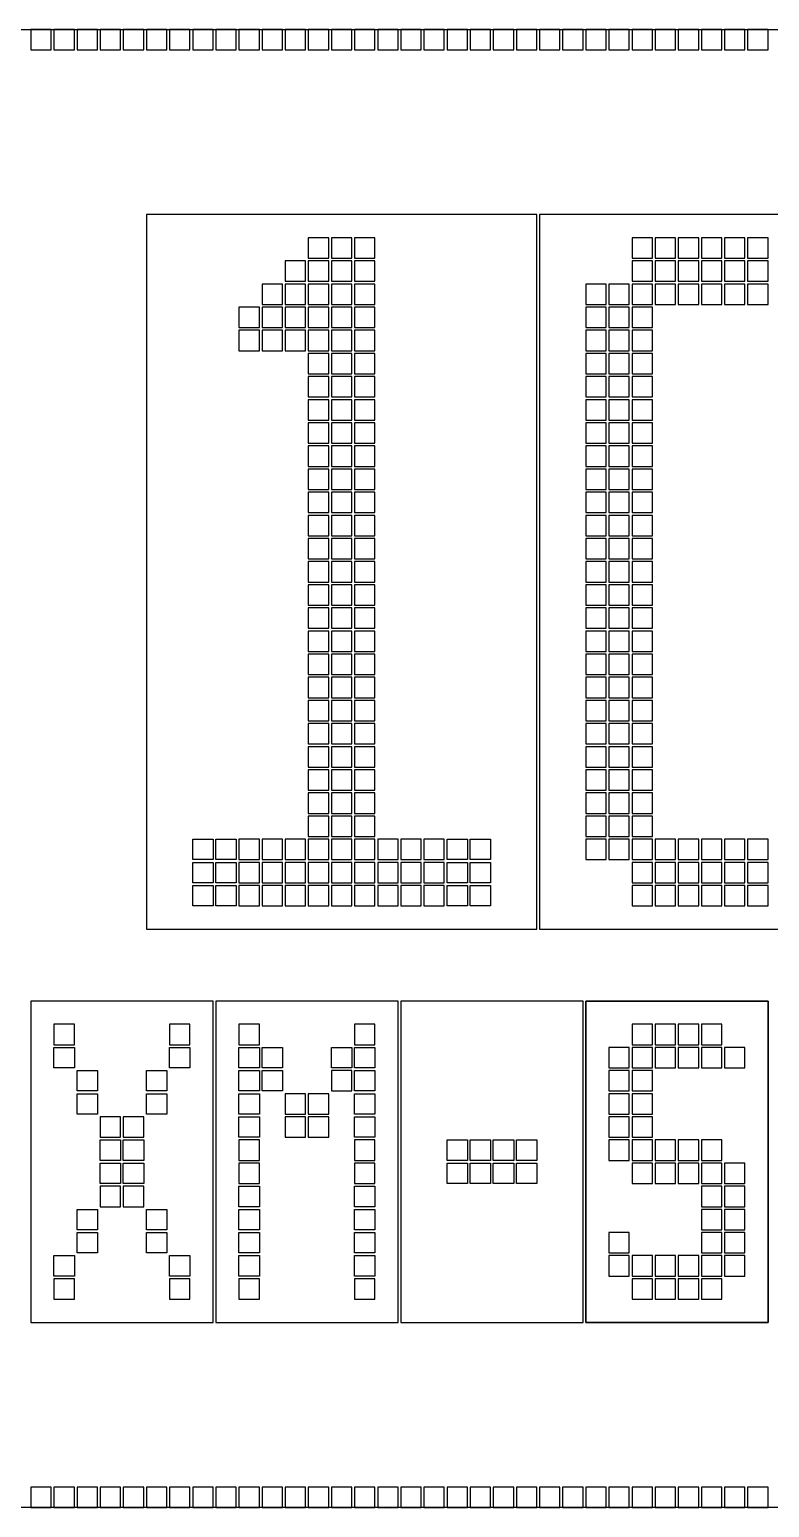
# Model space of a CAD drawing. Header units: inches. Extents: x 125 to 991, y -92 to 487.
# Drawn here: x 866.38 to 871.82, y 475.73 to 486.59 of the extents above; entities that cross this region are included whole.
import ezdxf

# ---------------------------------------------------------------- set-up
doc = ezdxf.new("R2010")
doc.units = ezdxf.units.IN

msp = doc.modelspace()

# ---------------------------------------------------------------- linework, layer by layer
msp.add_lwpolyline([(855.507, 486.592), (877.247, 486.592), (877.247, 475.732), (855.507, 475.732)], close=True)
at = {"color": 2}
for points in [[(866.387, 486.442), (866.537, 486.442), (866.537, 486.592), (866.387, 486.592)], [(866.557, 486.442), (866.707, 486.442), (866.707, 486.592), (866.557, 486.592)], [(866.727, 486.442), (866.877, 486.442), (866.877, 486.592), (866.727, 486.592)], [(866.897, 486.442), (867.047, 486.442), (867.047, 486.592), (866.897, 486.592)], [(867.067, 486.442), (867.217, 486.442), (867.217, 486.592), (867.067, 486.592)], [(867.237, 486.442), (867.387, 486.442), (867.387, 486.592), (867.237, 486.592)], [(867.407, 486.442), (867.557, 486.442), (867.557, 486.592), (867.407, 486.592)], [(867.577, 486.442), (867.727, 486.442), (867.727, 486.592), (867.577, 486.592)], [(867.747, 486.442), (867.897, 486.442), (867.897, 486.592), (867.747, 486.592)], [(867.917, 486.442), (868.067, 486.442), (868.067, 486.592), (867.917, 486.592)], [(868.087, 486.442), (868.237, 486.442), (868.237, 486.592), (868.087, 486.592)], [(868.257, 486.442), (868.407, 486.442), (868.407, 486.592), (868.257, 486.592)], [(868.427, 486.442), (868.577, 486.442), (868.577, 486.592), (868.427, 486.592)], [(868.597, 486.442), (868.747, 486.442), (868.747, 486.592), (868.597, 486.592)], [(868.767, 486.442), (868.917, 486.442), (868.917, 486.592), (868.767, 486.592)], [(868.937, 486.442), (869.087, 486.442), (869.087, 486.592), (868.937, 486.592)], [(869.107, 486.442), (869.257, 486.442), (869.257, 486.592), (869.107, 486.592)], [(869.277, 486.442), (869.427, 486.442), (869.427, 486.592), (869.277, 486.592)], [(869.447, 486.442), (869.597, 486.442), (869.597, 486.592), (869.447, 486.592)], [(869.617, 486.442), (869.767, 486.442), (869.767, 486.592), (869.617, 486.592)], [(869.787, 486.442), (869.937, 486.442), (869.937, 486.592), (869.787, 486.592)], [(869.957, 486.442), (870.107, 486.442), (870.107, 486.592), (869.957, 486.592)], [(870.127, 486.442), (870.277, 486.442), (870.277, 486.592), (870.127, 486.592)], [(870.297, 486.442), (870.447, 486.442), (870.447, 486.592), (870.297, 486.592)], [(870.467, 486.442), (870.617, 486.442), (870.617, 486.592), (870.467, 486.592)], [(870.637, 486.442), (870.787, 486.442), (870.787, 486.592), (870.637, 486.592)], [(870.807, 486.442), (870.957, 486.442), (870.957, 486.592), (870.807, 486.592)], [(870.977, 486.442), (871.127, 486.442), (871.127, 486.592), (870.977, 486.592)], [(871.147, 486.442), (871.297, 486.442), (871.297, 486.592), (871.147, 486.592)], [(871.317, 486.442), (871.467, 486.442), (871.467, 486.592), (871.317, 486.592)], [(871.487, 486.442), (871.637, 486.442), (871.637, 486.592), (871.487, 486.592)], [(871.657, 486.442), (871.807, 486.442), (871.807, 486.592), (871.657, 486.592)], [(868.427, 484.912), (868.577, 484.912), (868.577, 485.062), (868.427, 485.062)], [(868.597, 484.912), (868.747, 484.912), (868.747, 485.062), (868.597, 485.062)], [(868.767, 484.912), (868.917, 484.912), (868.917, 485.062), (868.767, 485.062)], [(870.807, 484.912), (870.957, 484.912), (870.957, 485.062), (870.807, 485.062)], [(870.977, 484.912), (871.127, 484.912), (871.127, 485.062), (870.977, 485.062)], [(871.147, 484.912), (871.297, 484.912), (871.297, 485.062), (871.147, 485.062)], [(871.317, 484.912), (871.467, 484.912), (871.467, 485.062), (871.317, 485.062)], [(871.487, 484.912), (871.637, 484.912), (871.637, 485.062), (871.487, 485.062)], [(871.657, 484.912), (871.807, 484.912), (871.807, 485.062), (871.657, 485.062)], [(868.257, 484.742), (868.407, 484.742), (868.407, 484.892), (868.257, 484.892)], [(868.427, 484.742), (868.577, 484.742), (868.577, 484.892), (868.427, 484.892)], [(868.597, 484.742), (868.747, 484.742), (868.747, 484.892), (868.597, 484.892)], [(868.767, 484.742), (868.917, 484.742), (868.917, 484.892), (868.767, 484.892)], [(870.807, 484.742), (870.957, 484.742), (870.957, 484.892), (870.807, 484.892)], [(870.977, 484.742), (871.127, 484.742), (871.127, 484.892), (870.977, 484.892)], [(871.147, 484.742), (871.297, 484.742), (871.297, 484.892), (871.147, 484.892)], [(871.317, 484.742), (871.467, 484.742), (871.467, 484.892), (871.317, 484.892)], [(871.487, 484.742), (871.637, 484.742), (871.637, 484.892), (871.487, 484.892)], [(871.657, 484.742), (871.807, 484.742), (871.807, 484.892), (871.657, 484.892)], [(868.087, 484.572), (868.237, 484.572), (868.237, 484.722), (868.087, 484.722)], [(868.257, 484.572), (868.407, 484.572), (868.407, 484.722), (868.257, 484.722)], [(868.427, 484.572), (868.577, 484.572), (868.577, 484.722), (868.427, 484.722)], [(868.597, 484.572), (868.747, 484.572), (868.747, 484.722), (868.597, 484.722)], [(868.767, 484.572), (868.917, 484.572), (868.917, 484.722), (868.767, 484.722)], [(870.467, 484.572), (870.617, 484.572), (870.617, 484.722), (870.467, 484.722)], [(870.637, 484.572), (870.787, 484.572), (870.787, 484.722), (870.637, 484.722)], [(870.807, 484.572), (870.957, 484.572), (870.957, 484.722), (870.807, 484.722)], [(870.977, 484.572), (871.127, 484.572), (871.127, 484.722), (870.977, 484.722)], [(871.147, 484.572), (871.297, 484.572), (871.297, 484.722), (871.147, 484.722)], [(871.317, 484.572), (871.467, 484.572), (871.467, 484.722), (871.317, 484.722)], [(871.487, 484.572), (871.637, 484.572), (871.637, 484.722), (871.487, 484.722)], [(871.657, 484.572), (871.807, 484.572), (871.807, 484.722), (871.657, 484.722)], [(867.917, 484.402), (868.067, 484.402), (868.067, 484.552), (867.917, 484.552)], [(868.087, 484.402), (868.237, 484.402), (868.237, 484.552), (868.087, 484.552)], [(868.257, 484.402), (868.407, 484.402), (868.407, 484.552), (868.257, 484.552)], [(868.427, 484.402), (868.577, 484.402), (868.577, 484.552), (868.427, 484.552)], [(868.597, 484.402), (868.747, 484.402), (868.747, 484.552), (868.597, 484.552)], [(868.767, 484.402), (868.917, 484.402), (868.917, 484.552), (868.767, 484.552)], [(870.467, 484.402), (870.617, 484.402), (870.617, 484.552), (870.467, 484.552)], [(870.637, 484.402), (870.787, 484.402), (870.787, 484.552), (870.637, 484.552)], [(870.807, 484.402), (870.957, 484.402), (870.957, 484.552), (870.807, 484.552)], [(867.917, 484.232), (868.067, 484.232), (868.067, 484.382), (867.917, 484.382)], [(868.087, 484.232), (868.237, 484.232), (868.237, 484.382), (868.087, 484.382)], [(868.257, 484.232), (868.407, 484.232), (868.407, 484.382), (868.257, 484.382)], [(868.427, 484.232), (868.577, 484.232), (868.577, 484.382), (868.427, 484.382)], [(868.597, 484.232), (868.747, 484.232), (868.747, 484.382), (868.597, 484.382)], [(868.767, 484.232), (868.917, 484.232), (868.917, 484.382), (868.767, 484.382)], [(870.467, 484.232), (870.617, 484.232), (870.617, 484.382), (870.467, 484.382)], [(870.637, 484.232), (870.787, 484.232), (870.787, 484.382), (870.637, 484.382)], [(870.807, 484.232), (870.957, 484.232), (870.957, 484.382), (870.807, 484.382)], [(868.427, 484.062), (868.577, 484.062), (868.577, 484.212), (868.427, 484.212)], [(868.597, 484.062), (868.747, 484.062), (868.747, 484.212), (868.597, 484.212)], [(868.767, 484.062), (868.917, 484.062), (868.917, 484.212), (868.767, 484.212)], [(870.467, 484.062), (870.617, 484.062), (870.617, 484.212), (870.467, 484.212)], [(870.637, 484.062), (870.787, 484.062), (870.787, 484.212), (870.637, 484.212)], [(870.807, 484.062), (870.957, 484.062), (870.957, 484.212), (870.807, 484.212)], [(868.427, 483.892), (868.577, 483.892), (868.577, 484.042), (868.427, 484.042)], [(868.597, 483.892), (868.747, 483.892), (868.747, 484.042), (868.597, 484.042)], [(868.767, 483.892), (868.917, 483.892), (868.917, 484.042), (868.767, 484.042)], [(870.467, 483.892), (870.617, 483.892), (870.617, 484.042), (870.467, 484.042)], [(870.637, 483.892), (870.787, 483.892), (870.787, 484.042), (870.637, 484.042)], [(870.807, 483.892), (870.957, 483.892), (870.957, 484.042), (870.807, 484.042)], [(868.427, 483.722), (868.577, 483.722), (868.577, 483.872), (868.427, 483.872)], [(868.597, 483.722), (868.747, 483.722), (868.747, 483.872), (868.597, 483.872)], [(868.767, 483.722), (868.917, 483.722), (868.917, 483.872), (868.767, 483.872)], [(870.467, 483.722), (870.617, 483.722), (870.617, 483.872), (870.467, 483.872)], [(870.637, 483.722), (870.787, 483.722), (870.787, 483.872), (870.637, 483.872)], [(870.807, 483.722), (870.957, 483.722), (870.957, 483.872), (870.807, 483.872)], [(868.427, 483.552), (868.577, 483.552), (868.577, 483.702), (868.427, 483.702)], [(868.597, 483.552), (868.747, 483.552), (868.747, 483.702), (868.597, 483.702)], [(868.767, 483.552), (868.917, 483.552), (868.917, 483.702), (868.767, 483.702)], [(870.467, 483.552), (870.617, 483.552), (870.617, 483.702), (870.467, 483.702)], [(870.637, 483.552), (870.787, 483.552), (870.787, 483.702), (870.637, 483.702)], [(870.807, 483.552), (870.957, 483.552), (870.957, 483.702), (870.807, 483.702)], [(868.427, 483.382), (868.577, 483.382), (868.577, 483.532), (868.427, 483.532)], [(868.597, 483.382), (868.747, 483.382), (868.747, 483.532), (868.597, 483.532)], [(868.767, 483.382), (868.917, 483.382), (868.917, 483.532), (868.767, 483.532)], [(870.467, 483.382), (870.617, 483.382), (870.617, 483.532), (870.467, 483.532)], [(870.637, 483.382), (870.787, 483.382), (870.787, 483.532), (870.637, 483.532)], [(870.807, 483.382), (870.957, 483.382), (870.957, 483.532), (870.807, 483.532)], [(868.427, 483.212), (868.577, 483.212), (868.577, 483.362), (868.427, 483.362)], [(868.597, 483.212), (868.747, 483.212), (868.747, 483.362), (868.597, 483.362)], [(868.767, 483.212), (868.917, 483.212), (868.917, 483.362), (868.767, 483.362)], [(870.467, 483.212), (870.617, 483.212), (870.617, 483.362), (870.467, 483.362)], [(870.637, 483.212), (870.787, 483.212), (870.787, 483.362), (870.637, 483.362)], [(870.807, 483.212), (870.957, 483.212), (870.957, 483.362), (870.807, 483.362)], [(868.427, 483.042), (868.577, 483.042), (868.577, 483.192), (868.427, 483.192)], [(868.597, 483.042), (868.747, 483.042), (868.747, 483.192), (868.597, 483.192)], [(868.767, 483.042), (868.917, 483.042), (868.917, 483.192), (868.767, 483.192)], [(870.467, 483.042), (870.617, 483.042), (870.617, 483.192), (870.467, 483.192)], [(870.637, 483.042), (870.787, 483.042), (870.787, 483.192), (870.637, 483.192)], [(870.807, 483.042), (870.957, 483.042), (870.957, 483.192), (870.807, 483.192)], [(868.427, 482.872), (868.577, 482.872), (868.577, 483.022), (868.427, 483.022)], [(868.597, 482.872), (868.747, 482.872), (868.747, 483.022), (868.597, 483.022)], [(868.767, 482.872), (868.917, 482.872), (868.917, 483.022), (868.767, 483.022)], [(870.467, 482.872), (870.617, 482.872), (870.617, 483.022), (870.467, 483.022)], [(870.637, 482.872), (870.787, 482.872), (870.787, 483.022), (870.637, 483.022)], [(870.807, 482.872), (870.957, 482.872), (870.957, 483.022), (870.807, 483.022)], [(868.427, 482.702), (868.577, 482.702), (868.577, 482.852), (868.427, 482.852)], [(868.597, 482.702), (868.747, 482.702), (868.747, 482.852), (868.597, 482.852)], [(868.767, 482.702), (868.917, 482.702), (868.917, 482.852), (868.767, 482.852)], [(870.467, 482.702), (870.617, 482.702), (870.617, 482.852), (870.467, 482.852)], [(870.637, 482.702), (870.787, 482.702), (870.787, 482.852), (870.637, 482.852)], [(870.807, 482.702), (870.957, 482.702), (870.957, 482.852), (870.807, 482.852)], [(868.427, 482.532), (868.577, 482.532), (868.577, 482.682), (868.427, 482.682)], [(868.597, 482.532), (868.747, 482.532), (868.747, 482.682), (868.597, 482.682)], [(868.767, 482.532), (868.917, 482.532), (868.917, 482.682), (868.767, 482.682)], [(870.467, 482.532), (870.617, 482.532), (870.617, 482.682), (870.467, 482.682)], [(870.637, 482.532), (870.787, 482.532), (870.787, 482.682), (870.637, 482.682)], [(870.807, 482.532), (870.957, 482.532), (870.957, 482.682), (870.807, 482.682)], [(868.427, 482.362), (868.577, 482.362), (868.577, 482.512), (868.427, 482.512)], [(868.597, 482.362), (868.747, 482.362), (868.747, 482.512), (868.597, 482.512)], [(868.767, 482.362), (868.917, 482.362), (868.917, 482.512), (868.767, 482.512)], [(870.467, 482.362), (870.617, 482.362), (870.617, 482.512), (870.467, 482.512)], [(870.637, 482.362), (870.787, 482.362), (870.787, 482.512), (870.637, 482.512)], [(870.807, 482.362), (870.957, 482.362), (870.957, 482.512), (870.807, 482.512)], [(868.427, 482.192), (868.577, 482.192), (868.577, 482.342), (868.427, 482.342)], [(868.597, 482.192), (868.747, 482.192), (868.747, 482.342), (868.597, 482.342)], [(868.767, 482.192), (868.917, 482.192), (868.917, 482.342), (868.767, 482.342)], [(870.467, 482.192), (870.617, 482.192), (870.617, 482.342), (870.467, 482.342)], [(870.637, 482.192), (870.787, 482.192), (870.787, 482.342), (870.637, 482.342)], [(870.807, 482.192), (870.957, 482.192), (870.957, 482.342), (870.807, 482.342)], [(868.427, 482.022), (868.577, 482.022), (868.577, 482.172), (868.427, 482.172)], [(868.597, 482.022), (868.747, 482.022), (868.747, 482.172), (868.597, 482.172)], [(868.767, 482.022), (868.917, 482.022), (868.917, 482.172), (868.767, 482.172)], [(870.467, 482.022), (870.617, 482.022), (870.617, 482.172), (870.467, 482.172)], [(870.637, 482.022), (870.787, 482.022), (870.787, 482.172), (870.637, 482.172)], [(870.807, 482.022), (870.957, 482.022), (870.957, 482.172), (870.807, 482.172)], [(868.427, 481.852), (868.577, 481.852), (868.577, 482.002), (868.427, 482.002)], [(868.597, 481.852), (868.747, 481.852), (868.747, 482.002), (868.597, 482.002)], [(868.767, 481.852), (868.917, 481.852), (868.917, 482.002), (868.767, 482.002)], [(870.467, 481.852), (870.617, 481.852), (870.617, 482.002), (870.467, 482.002)], [(870.637, 481.852), (870.787, 481.852), (870.787, 482.002), (870.637, 482.002)], [(870.807, 481.852), (870.957, 481.852), (870.957, 482.002), (870.807, 482.002)], [(868.427, 481.682), (868.577, 481.682), (868.577, 481.832), (868.427, 481.832)], [(868.597, 481.682), (868.747, 481.682), (868.747, 481.832), (868.597, 481.832)], [(868.767, 481.682), (868.917, 481.682), (868.917, 481.832), (868.767, 481.832)], [(870.467, 481.682), (870.617, 481.682), (870.617, 481.832), (870.467, 481.832)], [(870.637, 481.682), (870.787, 481.682), (870.787, 481.832), (870.637, 481.832)], [(870.807, 481.682), (870.957, 481.682), (870.957, 481.832), (870.807, 481.832)], [(868.427, 481.512), (868.577, 481.512), (868.577, 481.662), (868.427, 481.662)], [(868.597, 481.512), (868.747, 481.512), (868.747, 481.662), (868.597, 481.662)], [(868.767, 481.512), (868.917, 481.512), (868.917, 481.662), (868.767, 481.662)], [(870.467, 481.512), (870.617, 481.512), (870.617, 481.662), (870.467, 481.662)], [(870.637, 481.512), (870.787, 481.512), (870.787, 481.662), (870.637, 481.662)], [(870.807, 481.512), (870.957, 481.512), (870.957, 481.662), (870.807, 481.662)], [(868.427, 481.342), (868.577, 481.342), (868.577, 481.492), (868.427, 481.492)], [(868.597, 481.342), (868.747, 481.342), (868.747, 481.492), (868.597, 481.492)], [(868.767, 481.342), (868.917, 481.342), (868.917, 481.492), (868.767, 481.492)], [(870.467, 481.342), (870.617, 481.342), (870.617, 481.492), (870.467, 481.492)], [(870.637, 481.342), (870.787, 481.342), (870.787, 481.492), (870.637, 481.492)], [(870.807, 481.342), (870.957, 481.342), (870.957, 481.492), (870.807, 481.492)], [(868.427, 481.172), (868.577, 481.172), (868.577, 481.322), (868.427, 481.322)], [(868.597, 481.172), (868.747, 481.172), (868.747, 481.322), (868.597, 481.322)], [(868.767, 481.172), (868.917, 481.172), (868.917, 481.322), (868.767, 481.322)], [(870.467, 481.172), (870.617, 481.172), (870.617, 481.322), (870.467, 481.322)], [(870.637, 481.172), (870.787, 481.172), (870.787, 481.322), (870.637, 481.322)], [(870.807, 481.172), (870.957, 481.172), (870.957, 481.322), (870.807, 481.322)], [(868.427, 481.002), (868.577, 481.002), (868.577, 481.152), (868.427, 481.152)], [(868.597, 481.002), (868.747, 481.002), (868.747, 481.152), (868.597, 481.152)], [(868.767, 481.002), (868.917, 481.002), (868.917, 481.152), (868.767, 481.152)], [(870.467, 481.002), (870.617, 481.002), (870.617, 481.152), (870.467, 481.152)], [(870.637, 481.002), (870.787, 481.002), (870.787, 481.152), (870.637, 481.152)], [(870.807, 481.002), (870.957, 481.002), (870.957, 481.152), (870.807, 481.152)], [(868.427, 480.832), (868.577, 480.832), (868.577, 480.982), (868.427, 480.982)], [(868.597, 480.832), (868.747, 480.832), (868.747, 480.982), (868.597, 480.982)], [(868.767, 480.832), (868.917, 480.832), (868.917, 480.982), (868.767, 480.982)], [(870.467, 480.832), (870.617, 480.832), (870.617, 480.982), (870.467, 480.982)], [(870.637, 480.832), (870.787, 480.832), (870.787, 480.982), (870.637, 480.982)], [(870.807, 480.832), (870.957, 480.832), (870.957, 480.982), (870.807, 480.982)], [(868.427, 480.662), (868.577, 480.662), (868.577, 480.812), (868.427, 480.812)], [(868.597, 480.662), (868.747, 480.662), (868.747, 480.812), (868.597, 480.812)], [(868.767, 480.662), (868.917, 480.662), (868.917, 480.812), (868.767, 480.812)], [(870.467, 480.662), (870.617, 480.662), (870.617, 480.812), (870.467, 480.812)], [(870.637, 480.662), (870.787, 480.662), (870.787, 480.812), (870.637, 480.812)], [(870.807, 480.662), (870.957, 480.662), (870.957, 480.812), (870.807, 480.812)], [(867.727, 480.492), (867.577, 480.492), (867.577, 480.642), (867.727, 480.642)], [(867.897, 480.492), (867.747, 480.492), (867.747, 480.642), (867.897, 480.642)], [(867.917, 480.492), (868.067, 480.492), (868.067, 480.642), (867.917, 480.642)], [(868.087, 480.492), (868.237, 480.492), (868.237, 480.642), (868.087, 480.642)], [(868.257, 480.492), (868.407, 480.492), (868.407, 480.642), (868.257, 480.642)], [(868.427, 480.492), (868.577, 480.492), (868.577, 480.642), (868.427, 480.642)], [(868.597, 480.492), (868.747, 480.492), (868.747, 480.642), (868.597, 480.642)], [(868.767, 480.492), (868.917, 480.492), (868.917, 480.642), (868.767, 480.642)], [(868.937, 480.492), (869.087, 480.492), (869.087, 480.642), (868.937, 480.642)], [(869.107, 480.492), (869.257, 480.492), (869.257, 480.642), (869.107, 480.642)], [(869.277, 480.492), (869.427, 480.492), (869.427, 480.642), (869.277, 480.642)], [(869.597, 480.492), (869.447, 480.492), (869.447, 480.642), (869.597, 480.642)], [(869.767, 480.492), (869.617, 480.492), (869.617, 480.642), (869.767, 480.642)], [(870.467, 480.492), (870.617, 480.492), (870.617, 480.642), (870.467, 480.642)], [(870.637, 480.492), (870.787, 480.492), (870.787, 480.642), (870.637, 480.642)], [(870.807, 480.492), (870.957, 480.492), (870.957, 480.642), (870.807, 480.642)], [(870.977, 480.492), (871.127, 480.492), (871.127, 480.642), (870.977, 480.642)], [(871.147, 480.492), (871.297, 480.492), (871.297, 480.642), (871.147, 480.642)], [(871.317, 480.492), (871.467, 480.492), (871.467, 480.642), (871.317, 480.642)], [(871.487, 480.492), (871.637, 480.492), (871.637, 480.642), (871.487, 480.642)], [(871.657, 480.492), (871.807, 480.492), (871.807, 480.642), (871.657, 480.642)], [(867.727, 480.322), (867.577, 480.322), (867.577, 480.472), (867.727, 480.472)], [(867.897, 480.322), (867.747, 480.322), (867.747, 480.472), (867.897, 480.472)], [(867.917, 480.322), (868.067, 480.322), (868.067, 480.472), (867.917, 480.472)], [(868.087, 480.322), (868.237, 480.322), (868.237, 480.472), (868.087, 480.472)], [(868.257, 480.322), (868.407, 480.322), (868.407, 480.472), (868.257, 480.472)], [(868.427, 480.322), (868.577, 480.322), (868.577, 480.472), (868.427, 480.472)], [(868.597, 480.322), (868.747, 480.322), (868.747, 480.472), (868.597, 480.472)], [(868.767, 480.322), (868.917, 480.322), (868.917, 480.472), (868.767, 480.472)], [(868.937, 480.322), (869.087, 480.322), (869.087, 480.472), (868.937, 480.472)], [(869.107, 480.322), (869.257, 480.322), (869.257, 480.472), (869.107, 480.472)], [(869.277, 480.322), (869.427, 480.322), (869.427, 480.472), (869.277, 480.472)], [(869.597, 480.322), (869.447, 480.322), (869.447, 480.472), (869.597, 480.472)], [(869.767, 480.322), (869.617, 480.322), (869.617, 480.472), (869.767, 480.472)], [(870.807, 480.322), (870.957, 480.322), (870.957, 480.472), (870.807, 480.472)], [(870.977, 480.322), (871.127, 480.322), (871.127, 480.472), (870.977, 480.472)], [(871.147, 480.322), (871.297, 480.322), (871.297, 480.472), (871.147, 480.472)], [(871.317, 480.322), (871.467, 480.322), (871.467, 480.472), (871.317, 480.472)], [(871.487, 480.322), (871.637, 480.322), (871.637, 480.472), (871.487, 480.472)], [(871.657, 480.322), (871.807, 480.322), (871.807, 480.472), (871.657, 480.472)], [(867.727, 480.152), (867.577, 480.152), (867.577, 480.302), (867.727, 480.302)], [(867.897, 480.152), (867.747, 480.152), (867.747, 480.302), (867.897, 480.302)], [(867.917, 480.152), (868.067, 480.152), (868.067, 480.302), (867.917, 480.302)], [(868.087, 480.152), (868.237, 480.152), (868.237, 480.302), (868.087, 480.302)], [(868.257, 480.152), (868.407, 480.152), (868.407, 480.302), (868.257, 480.302)], [(868.427, 480.152), (868.577, 480.152), (868.577, 480.302), (868.427, 480.302)], [(868.597, 480.152), (868.747, 480.152), (868.747, 480.302), (868.597, 480.302)], [(868.767, 480.152), (868.917, 480.152), (868.917, 480.302), (868.767, 480.302)], [(868.937, 480.152), (869.087, 480.152), (869.087, 480.302), (868.937, 480.302)], [(869.107, 480.152), (869.257, 480.152), (869.257, 480.302), (869.107, 480.302)], [(869.277, 480.152), (869.427, 480.152), (869.427, 480.302), (869.277, 480.302)], [(869.597, 480.152), (869.447, 480.152), (869.447, 480.302), (869.597, 480.302)], [(869.767, 480.152), (869.617, 480.152), (869.617, 480.302), (869.767, 480.302)], [(870.807, 480.152), (870.957, 480.152), (870.957, 480.302), (870.807, 480.302)], [(870.977, 480.152), (871.127, 480.152), (871.127, 480.302), (870.977, 480.302)], [(871.147, 480.152), (871.297, 480.152), (871.297, 480.302), (871.147, 480.302)], [(871.317, 480.152), (871.467, 480.152), (871.467, 480.302), (871.317, 480.302)], [(871.487, 480.152), (871.637, 480.152), (871.637, 480.302), (871.487, 480.302)], [(871.657, 480.152), (871.807, 480.152), (871.807, 480.302), (871.657, 480.302)], [(866.557, 479.282), (866.557, 479.132), (866.707, 479.132), (866.707, 479.282)], [(867.557, 479.132), (867.557, 479.282), (867.407, 479.282), (867.407, 479.132)], [(867.917, 479.132), (868.067, 479.132), (868.067, 479.282), (867.917, 479.282)], [(868.767, 479.132), (868.917, 479.132), (868.917, 479.282), (868.767, 479.282)], [(870.807, 479.132), (870.957, 479.132), (870.957, 479.282), (870.807, 479.282)], [(870.977, 479.132), (871.127, 479.132), (871.127, 479.282), (870.977, 479.282)], [(871.147, 479.132), (871.297, 479.132), (871.297, 479.282), (871.147, 479.282)], [(871.317, 479.132), (871.467, 479.132), (871.467, 479.282), (871.317, 479.282)], [(866.707, 478.962), (866.557, 478.962), (866.557, 479.112), (866.707, 479.112)], [(866.707, 478.962), (866.557, 478.962), (866.557, 479.112), (866.707, 479.112)], [(867.557, 478.962), (867.407, 478.962), (867.407, 479.112), (867.557, 479.112)], [(867.557, 478.962), (867.407, 478.962), (867.407, 479.112), (867.557, 479.112)], [(868.067, 478.962), (867.917, 478.962), (867.917, 479.112), (868.067, 479.112)], [(868.067, 478.962), (867.917, 478.962), (867.917, 479.112), (868.067, 479.112)], [(868.237, 478.962), (868.087, 478.962), (868.087, 479.112), (868.237, 479.112)], [(868.747, 478.962), (868.597, 478.962), (868.597, 479.112), (868.747, 479.112)], [(868.917, 478.962), (868.767, 478.962), (868.767, 479.112), (868.917, 479.112)], [(868.917, 478.962), (868.767, 478.962), (868.767, 479.112), (868.917, 479.112)], [(870.637, 478.962), (870.787, 478.962), (870.787, 479.112), (870.637, 479.112)], [(870.637, 478.962), (870.787, 478.962), (870.787, 479.112), (870.637, 479.112)], [(870.807, 478.962), (870.957, 478.962), (870.957, 479.112), (870.807, 479.112)], [(870.977, 478.962), (871.127, 478.962), (871.127, 479.112), (870.977, 479.112)], [(871.147, 478.962), (871.297, 478.962), (871.297, 479.112), (871.147, 479.112)], [(871.317, 478.962), (871.467, 478.962), (871.467, 479.112), (871.317, 479.112)], [(871.487, 478.962), (871.637, 478.962), (871.637, 479.112), (871.487, 479.112)], [(866.877, 478.792), (866.727, 478.792), (866.727, 478.942), (866.877, 478.942)], [(867.387, 478.792), (867.237, 478.792), (867.237, 478.942), (867.387, 478.942)], [(868.067, 478.792), (867.917, 478.792), (867.917, 478.942), (868.067, 478.942)], [(868.237, 478.792), (868.087, 478.792), (868.087, 478.942), (868.237, 478.942)], [(868.597, 478.792), (868.747, 478.792), (868.747, 478.942), (868.597, 478.942)], [(868.917, 478.792), (868.767, 478.792), (868.767, 478.942), (868.917, 478.942)], [(870.637, 478.792), (870.787, 478.792), (870.787, 478.942), (870.637, 478.942)], [(870.807, 478.792), (870.957, 478.792), (870.957, 478.942), (870.807, 478.942)], [(866.877, 478.622), (866.727, 478.622), (866.727, 478.772), (866.877, 478.772)], [(867.387, 478.622), (867.237, 478.622), (867.237, 478.772), (867.387, 478.772)], [(868.067, 478.622), (867.917, 478.622), (867.917, 478.772), (868.067, 478.772)], [(868.257, 478.622), (868.407, 478.622), (868.407, 478.772), (868.257, 478.772)], [(868.427, 478.622), (868.577, 478.622), (868.577, 478.772), (868.427, 478.772)], [(868.917, 478.622), (868.767, 478.622), (868.767, 478.772), (868.917, 478.772)], [(870.637, 478.622), (870.787, 478.622), (870.787, 478.772), (870.637, 478.772)], [(870.807, 478.622), (870.957, 478.622), (870.957, 478.772), (870.807, 478.772)], [(866.897, 478.452), (867.047, 478.452), (867.047, 478.602), (866.897, 478.602)], [(867.067, 478.452), (867.217, 478.452), (867.217, 478.602), (867.067, 478.602)], [(868.067, 478.452), (867.917, 478.452), (867.917, 478.602), (868.067, 478.602)], [(868.257, 478.452), (868.407, 478.452), (868.407, 478.602), (868.257, 478.602)], [(868.427, 478.452), (868.577, 478.452), (868.577, 478.602), (868.427, 478.602)], [(868.917, 478.452), (868.767, 478.452), (868.767, 478.602), (868.917, 478.602)], [(870.637, 478.452), (870.787, 478.452), (870.787, 478.602), (870.637, 478.602)], [(870.807, 478.452), (870.957, 478.452), (870.957, 478.602), (870.807, 478.602)], [(867.047, 478.282), (866.897, 478.282), (866.897, 478.432), (867.047, 478.432)], [(867.217, 478.282), (867.067, 478.282), (867.067, 478.432), (867.217, 478.432)], [(867.917, 478.282), (868.067, 478.282), (868.067, 478.432), (867.917, 478.432)], [(868.767, 478.282), (868.917, 478.282), (868.917, 478.432), (868.767, 478.432)], [(869.597, 478.282), (869.447, 478.282), (869.447, 478.432), (869.597, 478.432)], [(869.597, 478.282), (869.447, 478.282), (869.447, 478.432), (869.597, 478.432)], [(869.597, 478.282), (869.447, 478.282), (869.447, 478.432), (869.597, 478.432)], [(869.767, 478.282), (869.617, 478.282), (869.617, 478.432), (869.767, 478.432)], [(869.937, 478.282), (869.787, 478.282), (869.787, 478.432), (869.937, 478.432)], [(870.107, 478.282), (869.957, 478.282), (869.957, 478.432), (870.107, 478.432)], [(870.107, 478.282), (869.957, 478.282), (869.957, 478.432), (870.107, 478.432)], [(870.107, 478.282), (869.957, 478.282), (869.957, 478.432), (870.107, 478.432)], [(870.637, 478.282), (870.787, 478.282), (870.787, 478.432), (870.637, 478.432)], [(870.637, 478.282), (870.787, 478.282), (870.787, 478.432), (870.637, 478.432)], [(870.807, 478.282), (870.957, 478.282), (870.957, 478.432), (870.807, 478.432)], [(870.807, 478.282), (870.957, 478.282), (870.957, 478.432), (870.807, 478.432)], [(870.807, 478.282), (870.957, 478.282), (870.957, 478.432), (870.807, 478.432)], [(870.977, 478.282), (871.127, 478.282), (871.127, 478.432), (870.977, 478.432)], [(871.147, 478.282), (871.297, 478.282), (871.297, 478.432), (871.147, 478.432)], [(871.317, 478.282), (871.467, 478.282), (871.467, 478.432), (871.317, 478.432)], [(867.047, 478.112), (866.897, 478.112), (866.897, 478.262), (867.047, 478.262)], [(867.217, 478.112), (867.067, 478.112), (867.067, 478.262), (867.217, 478.262)], [(867.917, 478.112), (868.067, 478.112), (868.067, 478.262), (867.917, 478.262)], [(868.767, 478.112), (868.917, 478.112), (868.917, 478.262), (868.767, 478.262)], [(869.597, 478.112), (869.447, 478.112), (869.447, 478.262), (869.597, 478.262)], [(869.767, 478.112), (869.617, 478.112), (869.617, 478.262), (869.767, 478.262)], [(869.937, 478.112), (869.787, 478.112), (869.787, 478.262), (869.937, 478.262)], [(870.107, 478.112), (869.957, 478.112), (869.957, 478.262), (870.107, 478.262)], [(870.807, 478.112), (870.957, 478.112), (870.957, 478.262), (870.807, 478.262)], [(870.977, 478.112), (871.127, 478.112), (871.127, 478.262), (870.977, 478.262)], [(871.147, 478.112), (871.297, 478.112), (871.297, 478.262), (871.147, 478.262)], [(871.317, 478.112), (871.467, 478.112), (871.467, 478.262), (871.317, 478.262)], [(871.487, 478.112), (871.637, 478.112), (871.637, 478.262), (871.487, 478.262)], [(866.897, 477.942), (867.047, 477.942), (867.047, 478.092), (866.897, 478.092)], [(867.067, 477.942), (867.217, 477.942), (867.217, 478.092), (867.067, 478.092)], [(868.067, 477.942), (867.917, 477.942), (867.917, 478.092), (868.067, 478.092)], [(868.917, 477.942), (868.767, 477.942), (868.767, 478.092), (868.917, 478.092)], [(871.317, 477.942), (871.467, 477.942), (871.467, 478.092), (871.317, 478.092)], [(871.487, 477.942), (871.637, 477.942), (871.637, 478.092), (871.487, 478.092)], [(866.877, 477.772), (866.727, 477.772), (866.727, 477.922), (866.877, 477.922)], [(867.387, 477.772), (867.237, 477.772), (867.237, 477.922), (867.387, 477.922)], [(868.067, 477.772), (867.917, 477.772), (867.917, 477.922), (868.067, 477.922)], [(868.917, 477.772), (868.767, 477.772), (868.767, 477.922), (868.917, 477.922)], [(871.317, 477.772), (871.467, 477.772), (871.467, 477.922), (871.317, 477.922)], [(871.487, 477.772), (871.637, 477.772), (871.637, 477.922), (871.487, 477.922)], [(866.877, 477.602), (866.727, 477.602), (866.727, 477.752), (866.877, 477.752)], [(867.387, 477.602), (867.237, 477.602), (867.237, 477.752), (867.387, 477.752)], [(868.067, 477.602), (867.917, 477.602), (867.917, 477.752), (868.067, 477.752)], [(868.917, 477.602), (868.767, 477.602), (868.767, 477.752), (868.917, 477.752)], [(870.637, 477.602), (870.787, 477.602), (870.787, 477.752), (870.637, 477.752)], [(871.317, 477.602), (871.467, 477.602), (871.467, 477.752), (871.317, 477.752)], [(871.487, 477.602), (871.637, 477.602), (871.637, 477.752), (871.487, 477.752)], [(866.707, 477.432), (866.557, 477.432), (866.557, 477.582), (866.707, 477.582)], [(866.707, 477.432), (866.557, 477.432), (866.557, 477.582), (866.707, 477.582)], [(867.557, 477.432), (867.407, 477.432), (867.407, 477.582), (867.557, 477.582)], [(867.557, 477.432), (867.407, 477.432), (867.407, 477.582), (867.557, 477.582)], [(868.067, 477.432), (867.917, 477.432), (867.917, 477.582), (868.067, 477.582)], [(868.067, 477.432), (867.917, 477.432), (867.917, 477.582), (868.067, 477.582)], [(868.917, 477.432), (868.767, 477.432), (868.767, 477.582), (868.917, 477.582)], [(868.917, 477.432), (868.767, 477.432), (868.767, 477.582), (868.917, 477.582)], [(870.637, 477.432), (870.787, 477.432), (870.787, 477.582), (870.637, 477.582)], [(870.637, 477.432), (870.787, 477.432), (870.787, 477.582), (870.637, 477.582)], [(870.807, 477.432), (870.957, 477.432), (870.957, 477.582), (870.807, 477.582)], [(870.977, 477.432), (871.127, 477.432), (871.127, 477.582), (870.977, 477.582)], [(871.147, 477.432), (871.297, 477.432), (871.297, 477.582), (871.147, 477.582)], [(871.317, 477.432), (871.467, 477.432), (871.467, 477.582), (871.317, 477.582)], [(871.317, 477.432), (871.467, 477.432), (871.467, 477.582), (871.317, 477.582)], [(871.317, 477.432), (871.467, 477.432), (871.467, 477.582), (871.317, 477.582)], [(871.487, 477.432), (871.637, 477.432), (871.637, 477.582), (871.487, 477.582)], [(871.487, 477.432), (871.637, 477.432), (871.637, 477.582), (871.487, 477.582)], [(866.557, 477.262), (866.707, 477.262), (866.707, 477.412), (866.557, 477.412)], [(867.407, 477.262), (867.557, 477.262), (867.557, 477.412), (867.407, 477.412)], [(867.917, 477.262), (868.067, 477.262), (868.067, 477.412), (867.917, 477.412)], [(868.767, 477.262), (868.917, 477.262), (868.917, 477.412), (868.767, 477.412)], [(870.807, 477.262), (870.957, 477.262), (870.957, 477.412), (870.807, 477.412)], [(870.977, 477.262), (871.127, 477.262), (871.127, 477.412), (870.977, 477.412)], [(871.147, 477.262), (871.297, 477.262), (871.297, 477.412), (871.147, 477.412)], [(871.317, 477.262), (871.467, 477.262), (871.467, 477.412), (871.317, 477.412)], [(866.387, 475.732), (866.537, 475.732), (866.537, 475.882), (866.387, 475.882)], [(866.557, 475.732), (866.707, 475.732), (866.707, 475.882), (866.557, 475.882)], [(866.727, 475.732), (866.877, 475.732), (866.877, 475.882), (866.727, 475.882)], [(866.897, 475.732), (867.047, 475.732), (867.047, 475.882), (866.897, 475.882)], [(867.067, 475.732), (867.217, 475.732), (867.217, 475.882), (867.067, 475.882)], [(867.237, 475.732), (867.387, 475.732), (867.387, 475.882), (867.237, 475.882)], [(867.407, 475.732), (867.557, 475.732), (867.557, 475.882), (867.407, 475.882)], [(867.577, 475.732), (867.727, 475.732), (867.727, 475.882), (867.577, 475.882)], [(867.747, 475.732), (867.897, 475.732), (867.897, 475.882), (867.747, 475.882)], [(867.917, 475.732), (868.067, 475.732), (868.067, 475.882), (867.917, 475.882)], [(868.087, 475.732), (868.237, 475.732), (868.237, 475.882), (868.087, 475.882)], [(868.257, 475.732), (868.407, 475.732), (868.407, 475.882), (868.257, 475.882)], [(868.427, 475.732), (868.577, 475.732), (868.577, 475.882), (868.427, 475.882)], [(868.597, 475.732), (868.747, 475.732), (868.747, 475.882), (868.597, 475.882)], [(868.767, 475.732), (868.917, 475.732), (868.917, 475.882), (868.767, 475.882)], [(868.937, 475.732), (869.087, 475.732), (869.087, 475.882), (868.937, 475.882)], [(869.107, 475.732), (869.257, 475.732), (869.257, 475.882), (869.107, 475.882)], [(869.277, 475.732), (869.427, 475.732), (869.427, 475.882), (869.277, 475.882)], [(869.447, 475.732), (869.597, 475.732), (869.597, 475.882), (869.447, 475.882)], [(869.617, 475.732), (869.767, 475.732), (869.767, 475.882), (869.617, 475.882)], [(869.787, 475.732), (869.937, 475.732), (869.937, 475.882), (869.787, 475.882)], [(869.957, 475.732), (870.107, 475.732), (870.107, 475.882), (869.957, 475.882)], [(870.127, 475.732), (870.277, 475.732), (870.277, 475.882), (870.127, 475.882)], [(870.297, 475.732), (870.447, 475.732), (870.447, 475.882), (870.297, 475.882)], [(870.467, 475.732), (870.617, 475.732), (870.617, 475.882), (870.467, 475.882)], [(870.637, 475.732), (870.787, 475.732), (870.787, 475.882), (870.637, 475.882)], [(870.807, 475.732), (870.957, 475.732), (870.957, 475.882), (870.807, 475.882)], [(870.977, 475.732), (871.127, 475.732), (871.127, 475.882), (870.977, 475.882)], [(871.147, 475.732), (871.297, 475.732), (871.297, 475.882), (871.147, 475.882)], [(871.317, 475.732), (871.467, 475.732), (871.467, 475.882), (871.317, 475.882)], [(871.487, 475.732), (871.637, 475.732), (871.637, 475.882), (871.487, 475.882)], [(871.657, 475.732), (871.807, 475.732), (871.807, 475.882), (871.657, 475.882)]]:
    msp.add_lwpolyline(points, close=True, dxfattribs=at)
at = {"color": 250}
for points in [[(867.237, 479.982), (870.107, 479.982), (870.107, 485.232), (867.237, 485.232)], [(867.237, 479.982), (870.107, 479.982), (870.107, 485.232), (867.237, 485.232)], [(867.237, 479.982), (870.107, 479.982), (870.107, 485.232), (867.237, 485.232)], [(867.237, 479.982), (870.107, 479.982), (870.107, 485.232), (867.237, 485.232)], [(870.127, 479.982), (872.997, 479.982), (872.997, 485.232), (870.127, 485.232)], [(870.127, 479.982), (872.997, 479.982), (872.997, 485.232), (870.127, 485.232)], [(867.727, 479.452), (866.387, 479.452), (866.387, 477.092), (867.727, 477.092)], [(867.727, 479.452), (866.387, 479.452), (866.387, 477.092), (867.727, 477.092)], [(869.087, 479.452), (867.747, 479.452), (867.747, 477.092), (869.087, 477.092)], [(869.087, 479.452), (867.747, 479.452), (867.747, 477.092), (869.087, 477.092)], [(869.087, 479.452), (867.747, 479.452), (867.747, 477.092), (869.087, 477.092)], [(869.087, 479.452), (867.747, 479.452), (867.747, 477.092), (869.087, 477.092)], [(870.447, 479.452), (869.107, 479.452), (869.107, 477.092), (870.447, 477.092)], [(870.447, 479.452), (869.107, 479.452), (869.107, 477.092), (870.447, 477.092)], [(870.447, 479.452), (869.107, 479.452), (869.107, 477.092), (870.447, 477.092)], [(870.447, 479.452), (869.107, 479.452), (869.107, 477.092), (870.447, 477.092)], [(871.807, 479.452), (870.467, 479.452), (870.467, 477.092), (871.807, 477.092)], [(871.807, 479.452), (870.467, 479.452), (870.467, 477.092), (871.807, 477.092)], [(870.467, 479.452), (871.807, 479.452), (871.807, 477.092), (870.467, 477.092)], [(870.467, 479.452), (871.807, 479.452), (871.807, 477.092), (870.467, 477.092)], [(870.467, 479.452), (871.807, 479.452), (871.807, 477.092), (870.467, 477.092)]]:
    msp.add_lwpolyline(points, close=True, dxfattribs=at)

doc.saveas('drawing.dxf')
